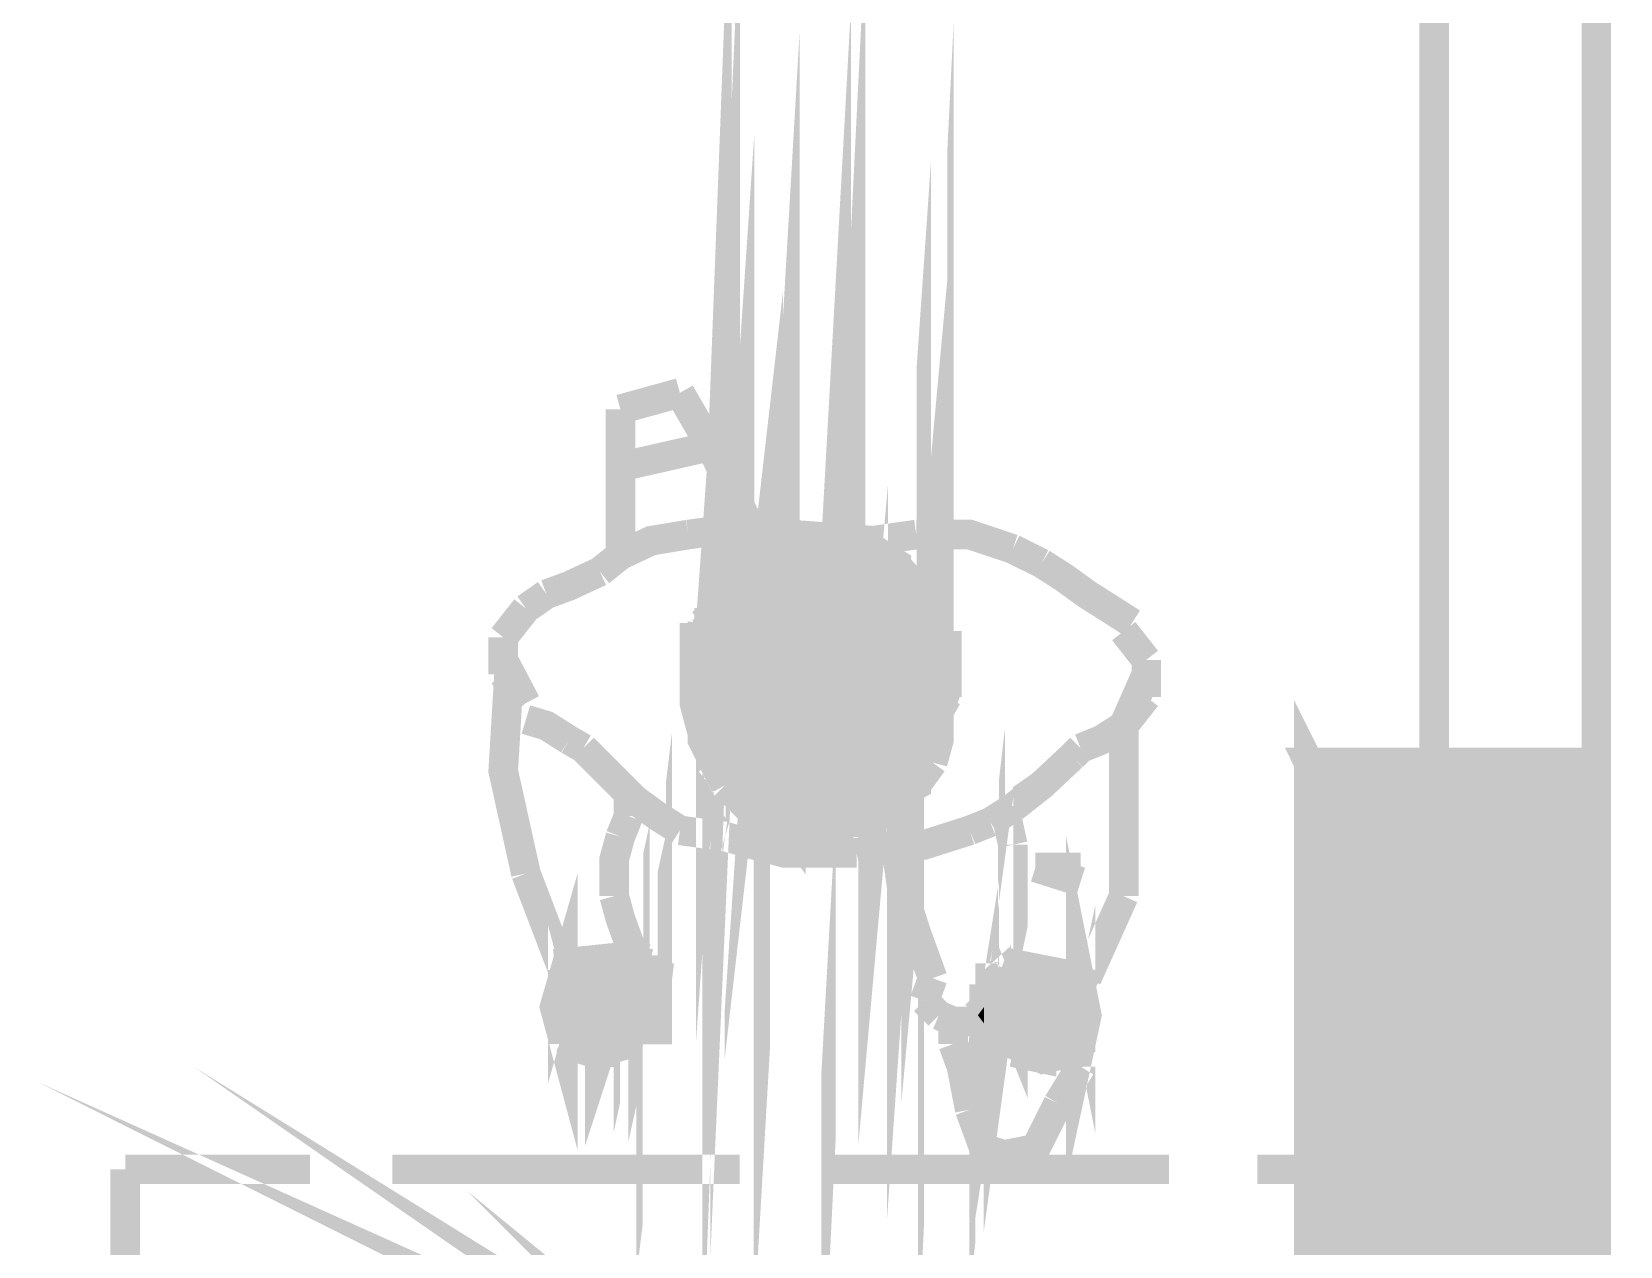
# Model space of a CAD drawing. Header units: inches. Extents: x -524 to 1067, y -71 to 1110.
# Drawn here: x 908.94 to 958.71, y 457.07 to 495.13 of the extents above; entities that cross this region are included whole.
import ezdxf

# ---------------------------------------------------------------- set-up
doc = ezdxf.new("R2010")
doc.units = ezdxf.units.IN
doc.header["$MEASUREMENT"] = 0
doc.layers.add('H', color=7, linetype='Continuous')
doc.layers.add('P', color=7, linetype='Continuous')

msp = doc.modelspace()

# ---------------------------------------------------------------- hatches: boundary and pattern name
at = {"layer": 'H', "linetype": 'Continuous'}
for points in [[(932.0840147825184, 470.5511177349279), (931.1168077422217, 471.0000477951409), (931.1168077422217, 478.4055688697124), (932.0840147825184, 478.9201960119079), (932.0840147825184, 470.5511177349279)], [(932.0840147825184, 470.3576763268686), (932.0840147825184, 478.9201960119079), (932.5329448427312, 479.1136374199672), (932.5329448427312, 470.3576763268686), (932.0840147825184, 470.3576763268686)], [(932.5329448427312, 470.3576763268686), (932.5329448427312, 479.1136374199672), (932.792083332773, 479.1136374199672), (932.792083332773, 470.1021876747147), (932.5329448427312, 470.3576763268686)], [(932.792083332773, 470.1021876747147), (932.792083332773, 479.1136374199672), (932.9818749029444, 479.1136374199672), (932.9818749029444, 470.1021876747147), (932.792083332773, 470.1021876747147)], [(932.9818749029444, 470.1021876747147), (932.9818749029444, 479.1136374199672), (933.4344548010451, 479.1136374199672), (933.4344548010451, 469.843049184673), (932.9818749029444, 470.1021876747147)], [(933.4344548010451, 469.843049184673), (933.4344548010451, 479.1136374199672), (933.6935932910869, 479.1136374199672), (933.6935932910869, 469.843049184673), (933.4344548010451, 469.843049184673)], [(933.6935932910869, 469.843049184673), (933.6935932910869, 479.1136374199672), (934.1425233513, 479.1136374199672), (934.1425233513, 470.1021876747147), (933.6935932910869, 469.843049184673)], [(934.1425233513, 470.1021876747147), (934.1425233513, 479.1136374199672), (934.5914534115129, 479.1136374199672), (934.5914534115129, 470.3576763268686), (934.1425233513, 470.1021876747147)], [(934.5914534115129, 470.3576763268686), (934.5914534115129, 479.1136374199672), (934.8505919015547, 479.1136374199672), (934.8505919015547, 470.3576763268686), (934.5914534115129, 470.3576763268686)], [(934.8505919015547, 470.3576763268686), (934.8505919015547, 479.1136374199672), (935.1097303915965, 478.9201960119079), (935.1097303915965, 470.3576763268686), (934.8505919015547, 470.3576763268686)], [(935.1097303915965, 470.3576763268686), (935.1097303915965, 478.9201960119079), (935.299521961768, 478.9201960119079), (935.299521961768, 470.5511177349279), (935.1097303915965, 470.3576763268686)], [(935.299521961768, 470.5511177349279), (935.299521961768, 478.9201960119079), (936.0112403499108, 478.4055688697124), (936.0112403499108, 471.0000477951409), (935.299521961768, 470.5511177349279)], [(936.0112403499108, 471.0000477951409), (936.0112403499108, 478.4055688697124), (936.2667290020643, 478.2121274616532), (936.2667290020643, 471.2591862851825), (936.0112403499108, 471.0000477951409)], [(931.1168077422217, 471.0000477951409), (930.6642278441209, 471.4526276932418), (930.6642278441209, 477.7631974014401), (931.1168077422217, 478.2121274616532), (931.1168077422217, 471.0000477951409)], [(936.2667290020643, 471.2591862851825), (936.2667290020643, 478.2121274616532), (936.7193089001655, 477.7631974014401), (936.7193089001655, 471.4526276932418), (936.2667290020643, 471.2591862851825)], [(930.6642278441209, 471.4526276932418), (930.4744362739496, 471.9672548354374), (930.4744362739496, 477.2449204213568), (930.6642278441209, 477.7631974014401), (930.6642278441209, 471.4526276932418)], [(936.7193089001655, 471.7117661832835), (936.7193089001655, 477.7631974014401), (937.1682389603782, 477.2449204213568), (937.1682389603782, 472.1606962434967), (936.7193089001655, 471.7117661832835)], [(930.4744362739496, 471.9672548354374), (930.2152977839078, 472.1606962434967), (930.2152977839078, 476.7959903611437), (930.4744362739496, 477.2449204213568), (930.4744362739496, 471.9672548354374)], [(937.1682389603782, 472.6096263037097), (937.1682389603782, 476.7959903611437), (937.3616803684374, 476.6025489530844), (937.3616803684374, 472.8687647937513), (937.1682389603782, 472.6096263037097)], [(929.7663677236949, 474.0294132421071), (929.7663677236949, 476.6025489530844), (929.956159293866, 476.6025489530844), (929.956159293866, 473.8359718340478), (929.7663677236949, 474.0294132421071)], [(930.2152977839078, 472.4198347335383), (929.956159293866, 472.8687647937513), (929.956159293866, 476.3470603009306), (930.2152977839078, 476.6025489530844), (930.2152977839078, 472.4198347335383)], [(937.3616803684374, 473.8359718340478), (937.3616803684374, 476.3470603009306), (937.6171690205915, 476.3470603009306), (937.6171690205915, 474.4783433023201), (937.3616803684374, 473.8359718340478)], [(948.9499156625554, 454.0684498331213), (948.9499156625554, 472.1606962434967), (958.0270624897901, 472.1606962434967), (958.0270624897901, 454.0684498331213), (948.9499156625554, 454.0684498331213)], [(926.7406521146163, 463.1492464982441), (926.7406521146163, 465.6566851272391), (927.6385122350425, 465.9158236172808), (927.6385122350425, 463.3390380684156), (926.7406521146163, 463.1492464982441)], [(927.6385122350425, 465.0143136589668), (927.6385122350425, 465.9158236172808), (927.8976507250843, 465.9158236172808), (927.8976507250843, 465.0143136589668), (927.6385122350425, 465.0143136589668)], [(927.8976507250843, 465.0143136589668), (927.8976507250843, 465.9158236172808), (928.1567892151261, 465.6566851272391), (928.1567892151261, 464.5653835987536), (927.8976507250843, 465.0143136589668)], [(925.5800036662608, 463.5981765584572), (925.3208651762191, 464.5653835987536), (925.5800036662608, 465.4668935570677), (925.5800036662608, 463.5981765584572)], [(925.5800036662608, 463.3390380684156), (925.5800036662608, 465.6566851272391), (926.4815136245745, 465.6566851272391), (926.4815136245745, 463.1492464982441), (925.5800036662608, 463.3390380684156)], [(926.4815136245745, 463.1492464982441), (926.4815136245745, 465.6566851272391), (926.7406521146163, 465.6566851272391), (926.7406521146163, 463.1492464982441), (926.4815136245745, 463.1492464982441)], [(928.1567892151261, 464.5653835987536), (928.1567892151261, 465.6566851272391), (928.346580785297, 465.6566851272391), (928.346580785297, 464.0471066186703), (928.1567892151261, 464.5653835987536)], [(928.346580785297, 463.8573150484989), (928.346580785297, 465.4668935570677), (928.6057192753392, 465.4668935570677), (928.6057192753392, 463.8573150484989), (928.346580785297, 463.8573150484989)], [(939.036955958989, 463.8573150484989), (939.036955958989, 465.4668935570677), (939.2267475291603, 465.4668935570677), (939.2267475291603, 464.3062451087119), (939.036955958989, 463.8573150484989)], [(939.2267475291603, 464.3062451087119), (939.2267475291603, 465.4668935570677), (939.4858860192021, 465.6566851272391), (939.4858860192021, 464.7588250068129), (939.2267475291603, 464.3062451087119)], [(939.4858860192021, 464.7588250068129), (939.4858860192021, 465.6566851272391), (939.7450245092434, 465.6566851272391), (939.7450245092434, 464.0471066186703), (939.4858860192021, 464.7588250068129)], [(939.7450245092434, 463.1492464982441), (939.7450245092434, 465.6566851272391), (940.6465344675578, 465.4668935570677), (940.6465344675578, 462.8901080082024), (939.7450245092434, 463.1492464982441)], [(938.7778174689472, 463.5981765584572), (938.7778174689472, 465.207755067026), (939.036955958989, 465.207755067026), (939.036955958989, 463.5981765584572), (938.7778174689472, 463.5981765584572)], [(940.6465344675578, 462.8901080082024), (940.6465344675578, 465.207755067026), (941.8035330780256, 465.207755067026), (941.8035330780256, 463.1492464982441), (940.6465344675578, 462.8901080082024)], [(941.8035330780256, 463.3390380684156), (941.8035330780256, 465.207755067026), (942.0626715680669, 464.3062451087119), (941.8035330780256, 463.3390380684156)], [(938.7778174689472, 464.0471066186703), (938.5843760608877, 464.3062451087119), (938.7778174689472, 464.5653835987536), (938.7778174689472, 464.0471066186703)]]:
    msp.add_hatch(color=256, dxfattribs=at).paths.add_polyline_path(points)

# ---------------------------------------------------------------- linework, layer by layer
at = {"layer": 'P', "const_width": 0.927058823529412}
for points in [[(952.8771412299475, 604.0731371883787), (952.8771412299475, -14.73862751750396)], [(957.9613654078075, 604.0731371883787), (957.9613654078075, -19.82285169536408)], [(930.2152977839078, 472.2263933254791), (930.408739191967, 477.3106175033392), (930.408739191967, 471.9672548354374)], [(930.408739191967, 471.9672548354374), (930.6642278441209, 477.7631974014402), (930.6642278441209, 471.5183247752243)], [(934.1425233513, 470.1021876747147), (934.5914534115129, 479.1793345019497), (934.5914534115129, 470.3576763268686)], [(933.6278962091048, 469.9087462666555), (934.1425233513, 479.1793345019497), (934.1425233513, 470.1021876747147)], [(937.1682389603782, 472.6753233856921), (937.3616803684374, 476.6025489530844), (937.3616803684374, 472.9344618757338)], [(932.0183177005358, 470.3576763268686), (932.5329448427312, 479.1793345019497), (932.5329448427312, 470.3576763268686)], [(930.6642278441209, 471.5183247752243), (931.1168077422217, 478.2121274616532), (931.1168077422217, 471.0657448771233), (930.6642278441209, 471.5183247752243)], [(937.1682389603782, 476.8616874431261), (937.1682389603782, 472.6753233856921), (937.3616803684374, 476.6025489530844)], [(936.2010319200817, 471.2591862851826), (936.653611818183, 477.7631974014402), (936.653611818183, 471.5183247752243), (936.2010319200817, 471.2591862851826)], [(929.956159293866, 472.9344618757338), (930.2152977839078, 476.6025489530844), (930.2152977839078, 472.4198347335384), (929.956159293866, 472.9344618757338)], [(934.1425233513, 479.1793345019497), (934.1425233513, 470.1021876747147), (934.5914534115129, 479.1793345019497), (934.1425233513, 479.1793345019497)], [(936.653611818183, 471.7117661832835), (937.1682389603782, 477.3106175033392), (937.1682389603782, 472.2263933254791)], [(931.1168077422217, 471.0657448771233), (932.0183177005358, 478.920196011908), (932.0183177005358, 470.5511177349279)], [(932.0183177005358, 478.920196011908), (932.0183177005358, 470.3576763268686), (932.5329448427312, 479.1793345019497)], [(929.2480907436113, 483.8146286195967), (927.3830235828889, 483.3000014774012)], [(930.2152977839078, 482.1393530290455), (929.2480907436113, 483.8146286195967)], [(936.2010319200817, 478.2121274616532), (936.2010319200817, 471.2591862851826), (936.653611818183, 477.7631974014402)], [(927.3830235828889, 483.3000014774012), (927.3830235828889, 481.4969815607732), (930.2152977839078, 482.1393530290455)], [(931.5657378024348, 479.372775910009), (930.2152977839078, 482.1393530290455), (927.3830235828889, 481.4969815607732)], [(927.3830235828889, 481.4969815607732), (927.3830235828889, 478.7267546038486)], [(936.653611818183, 477.7631974014402), (936.653611818183, 471.7117661832835), (937.1682389603782, 477.3106175033392)], [(935.299521961768, 478.920196011908), (935.299521961768, 470.5511177349279), (936.0112403499108, 478.4712659516949), (935.299521961768, 478.920196011908)], [(929.5072292336531, 479.372775910009), (928.346580785297, 479.1793345019497), (927.3830235828889, 478.7267546038486)], [(931.3759462322635, 479.6282645621627), (929.5072292336531, 479.372775910009)], [(936.653611818183, 479.372775910009), (935.299521961768, 479.1793345019497), (932.7263862507905, 479.372775910009), (931.3759462322635, 479.6282645621627)], [(939.6793274272609, 478.920196011908), (938.3288874087343, 479.372775910009), (936.653611818183, 479.372775910009)], [(930.2152977839078, 472.2263933254791), (930.408739191967, 477.3106175033392), (930.2152977839078, 476.8616874431261)], [(930.6642278441209, 471.5183247752243), (931.1168077422217, 478.2121274616532), (930.6642278441209, 477.7631974014402)], [(931.1168077422217, 478.4712659516949), (932.0183177005358, 478.920196011908)], [(931.1168077422217, 478.4712659516949), (931.1168077422217, 471.0657448771233), (932.0183177005358, 478.920196011908)], [(932.0183177005358, 478.920196011908), (931.1168077422217, 478.4712659516949)], [(932.0183177005358, 478.920196011908), (932.7263862507905, 479.1793345019497), (933.6278962091048, 479.1793345019497), (934.7848948195726, 479.1793345019497)], [(932.5329448427312, 479.1793345019497), (932.0183177005358, 478.920196011908)], [(932.0183177005358, 470.5511177349279), (932.0183177005358, 478.920196011908), (932.0183177005358, 470.5511177349279), (932.0183177005358, 478.920196011908), (932.0183177005358, 470.3576763268686), (932.0183177005358, 470.5511177349279)], [(932.5329448427312, 479.1793345019497), (932.5329448427312, 470.3576763268686)], [(932.5329448427312, 470.3576763268686), (932.7263862507905, 479.1793345019497)], [(932.7263862507905, 479.1793345019497), (932.5329448427312, 479.1793345019497)], [(932.5329448427312, 470.3576763268686), (932.7263862507905, 479.1793345019497)], [(932.7263862507905, 479.1793345019497), (932.7263862507905, 470.1021876747147), (932.5329448427312, 470.3576763268686)], [(932.7263862507905, 479.1793345019497), (932.7263862507905, 470.1021876747147)], [(932.7263862507905, 470.1021876747147), (932.9818749029444, 479.1793345019497)], [(932.9818749029444, 479.1793345019497), (932.7263862507905, 479.1793345019497)], [(932.7263862507905, 470.1021876747147), (932.9818749029444, 479.1793345019497)], [(932.9818749029444, 479.1793345019497), (932.9818749029444, 470.1021876747147), (932.7263862507905, 470.1021876747147)], [(932.9818749029444, 479.1793345019497), (932.9818749029444, 470.1021876747147)], [(932.9818749029444, 470.1021876747147), (933.4344548010451, 479.1793345019497)], [(933.4344548010451, 479.1793345019497), (932.9818749029444, 479.1793345019497)], [(932.9818749029444, 470.1021876747147), (933.4344548010451, 479.1793345019497)], [(933.4344548010451, 479.1793345019497), (933.4344548010451, 469.9087462666555)], [(933.4344548010451, 469.9087462666555), (933.6278962091048, 479.1793345019497)], [(933.6278962091048, 479.1793345019497), (933.4344548010451, 479.1793345019497)], [(933.4344548010451, 469.9087462666555), (933.6278962091048, 479.1793345019497)], [(933.6278962091048, 479.1793345019497), (933.6278962091048, 469.9087462666555), (933.4344548010451, 469.9087462666555)], [(933.4344548010451, 479.1793345019497), (933.4344548010451, 469.9087462666555)], [(933.6278962091048, 469.9087462666555), (933.6278962091048, 479.1793345019497), (933.6278962091048, 469.9087462666555), (933.6278962091048, 469.9087462666555), (933.6278962091048, 479.1793345019497)], [(933.6278962091048, 469.9087462666555), (933.6278962091048, 469.9087462666555), (933.6278962091048, 479.1793345019497), (933.6278962091048, 469.9087462666555), (933.6278962091048, 479.1793345019497), (933.6278962091048, 469.9087462666555), (933.6278962091048, 479.1793345019497)], [(933.6278962091048, 469.9087462666555), (933.6278962091048, 469.9087462666555), (933.6278962091048, 479.1793345019497)], [(933.6278962091048, 469.9087462666555), (934.1425233513, 479.1793345019497), (933.6278962091048, 479.1793345019497)], [(934.5914534115129, 479.1793345019497), (934.5914534115129, 470.3576763268686)], [(934.5914534115129, 470.3576763268686), (934.7848948195726, 479.1793345019497)], [(934.7848948195726, 479.1793345019497), (934.5914534115129, 479.1793345019497)], [(934.5914534115129, 470.3576763268686), (934.7848948195726, 479.1793345019497)], [(934.7848948195726, 479.1793345019497), (934.7848948195726, 470.3576763268686), (934.5914534115129, 470.3576763268686)], [(934.7848948195726, 479.1793345019497), (935.299521961768, 478.920196011908)], [(934.7848948195726, 479.1793345019497), (934.7848948195726, 470.3576763268686)], [(934.7848948195726, 470.3576763268686), (935.044033309614, 478.920196011908), (934.7848948195726, 479.1793345019497)], [(934.7848948195726, 470.3576763268686), (935.044033309614, 478.920196011908)], [(935.044033309614, 478.920196011908), (935.044033309614, 470.3576763268686), (934.7848948195726, 470.3576763268686)], [(935.044033309614, 478.920196011908), (935.044033309614, 470.3576763268686)], [(935.044033309614, 470.3576763268686), (935.299521961768, 478.920196011908)], [(935.299521961768, 478.920196011908), (935.044033309614, 478.920196011908)], [(935.044033309614, 470.3576763268686), (935.299521961768, 478.920196011908)], [(935.299521961768, 478.920196011908), (935.299521961768, 470.5511177349279), (935.044033309614, 470.3576763268686)], [(935.299521961768, 478.920196011908), (936.2010319200817, 478.2121274616532)], [(940.5808373855753, 478.4712659516949), (939.6793274272609, 478.920196011908)], [(927.3830235828889, 478.7267546038486), (926.7406521146163, 478.2121274616532)], [(930.6642278441209, 477.7631974014402), (931.1168077422217, 478.4712659516949)], [(931.1168077422217, 478.4712659516949), (931.1168077422217, 471.0657448771233), (931.1168077422217, 471.0657448771233), (931.1168077422217, 478.4712659516949)], [(935.299521961768, 470.5511177349279), (936.0112403499108, 478.4712659516949)], [(936.0112403499108, 478.4712659516949), (936.0112403499108, 471.0657448771233)], [(936.0112403499108, 471.0657448771233), (936.2010319200817, 478.2121274616532), (936.0112403499108, 478.4712659516949)], [(936.0112403499108, 478.4712659516949), (936.0112403499108, 471.0657448771233)], [(943.4131115865941, 476.6025489530844), (942.7050430363395, 477.0551288511854), (941.9969744860846, 477.5040589113985), (941.2889059358299, 478.0186860535939), (940.5808373855753, 478.4712659516949)], [(926.7406521146163, 478.2121274616532), (925.7734450743201, 477.7631974014402), (925.0653765240654, 477.5040589113985)], [(931.1168077422217, 478.2121274616532), (931.1168077422217, 471.0657448771233), (931.1168077422217, 478.2121274616532)], [(936.0112403499108, 471.0657448771233), (936.2010319200817, 478.2121274616532)], [(936.2010319200817, 478.2121274616532), (936.653611818183, 477.7631974014402)], [(936.653611818183, 477.7631974014402), (936.2010319200817, 478.2121274616532)], [(936.2010319200817, 478.2121274616532), (936.2010319200817, 471.2591862851826)], [(925.0653765240654, 477.5040589113985), (924.4230050557928, 477.0551288511854)], [(929.956159293866, 472.9344618757338), (930.2152977839078, 476.6025489530844), (929.956159293866, 476.3470603009307)], [(930.2152977839078, 476.8616874431261), (930.408739191967, 477.3106175033392), (930.6642278441209, 477.7631974014402)], [(930.408739191967, 471.9672548354374), (930.6642278441209, 477.7631974014402)], [(930.6642278441209, 477.7631974014402), (930.408739191967, 477.3106175033392)], [(930.6642278441209, 471.5183247752243), (930.6642278441209, 477.7631974014402), (930.6642278441209, 471.5183247752243), (930.6642278441209, 477.7631974014402), (930.6642278441209, 471.5183247752243), (930.6642278441209, 471.5183247752243), (930.6642278441209, 477.7631974014402)], [(936.653611818183, 477.7631974014402), (937.1682389603782, 477.3106175033392)], [(937.1682389603782, 477.3106175033392), (936.653611818183, 477.7631974014402)], [(936.653611818183, 471.5183247752243), (936.653611818183, 477.7631974014402), (936.653611818183, 471.5183247752243), (936.653611818183, 477.7631974014402)], [(936.653611818183, 477.7631974014402), (936.653611818183, 471.7117661832835), (936.653611818183, 471.5183247752243)], [(924.4230050557928, 477.0551288511854), (923.71128666765, 476.1536188928713)], [(929.956159293866, 476.6025489530844), (930.2152977839078, 476.8616874431261)], [(930.2152977839078, 476.8616874431261), (930.2152977839078, 472.2263933254791)], [(930.2152977839078, 476.6025489530844), (930.2152977839078, 472.4198347335384), (930.2152977839078, 476.8616874431261)], [(930.2152977839078, 476.8616874431261), (930.2152977839078, 476.6025489530844)], [(930.2152977839078, 472.4198347335384), (930.2152977839078, 476.8616874431261)], [(930.2152977839078, 476.8616874431261), (930.2152977839078, 472.2263933254791), (930.2152977839078, 472.4198347335384)], [(930.408739191967, 477.3106175033392), (930.408739191967, 471.9672548354374)], [(937.1682389603782, 477.3106175033392), (937.1682389603782, 476.8616874431261)], [(937.1682389603782, 477.3106175033392), (937.1682389603782, 472.2263933254791), (937.1682389603782, 477.3106175033392)], [(937.1682389603782, 477.0551288511854), (937.1682389603782, 472.2263933254791), (937.1682389603782, 476.8616874431261), (937.1682389603782, 477.0551288511854)], [(937.1682389603782, 477.0551288511854), (937.1682389603782, 472.2263933254791), (937.1682389603782, 472.2263933254791), (937.1682389603782, 477.0551288511854)], [(937.1682389603782, 476.8616874431261), (937.3616803684374, 476.3470603009307)], [(937.3616803684374, 476.6025489530844), (937.1682389603782, 476.8616874431261)], [(937.1682389603782, 472.2263933254791), (937.1682389603782, 476.8616874431261), (937.1682389603782, 472.6753233856921), (937.1682389603782, 472.2263933254791)], [(929.7006706417123, 476.6025489530844), (929.7006706417123, 474.0914604862016)], [(929.7006706417123, 474.0914604862016), (929.956159293866, 476.6025489530844)], [(929.956159293866, 476.6025489530844), (929.7006706417123, 476.6025489530844)], [(929.7006706417123, 474.0914604862016), (929.956159293866, 476.6025489530844)], [(929.956159293866, 476.6025489530844), (929.956159293866, 473.8359718340479), (929.7006706417123, 474.0914604862016)], [(929.7006706417123, 476.3470603009307), (929.7006706417123, 474.5440403843026), (929.7006706417123, 476.6025489530844), (929.7006706417123, 476.3470603009307)], [(929.7006706417123, 474.5440403843026), (929.7006706417123, 476.6025489530844), (929.7006706417123, 474.5440403843026), (929.7006706417123, 474.5440403843026), (929.7006706417123, 476.6025489530844)], [(929.7006706417123, 474.5440403843026), (929.7006706417123, 474.5440403843026), (929.7006706417123, 476.6025489530844), (929.7006706417123, 474.5440403843026), (929.7006706417123, 476.6025489530844), (929.7006706417123, 474.5440403843026)], [(929.7006706417123, 476.6025489530844), (929.7006706417123, 474.0914604862016), (929.7006706417123, 474.5440403843026)], [(929.7006706417123, 476.6025489530844), (929.7006706417123, 474.5440403843026), (929.7006706417123, 474.5440403843026), (929.7006706417123, 476.6025489530844)], [(929.7006706417123, 474.7374817923618), (929.7006706417123, 476.3470603009307)], [(929.7006706417123, 475.8944804028297), (929.7006706417123, 474.5440403843026), (929.7006706417123, 476.3470603009307), (929.7006706417123, 475.8944804028297)], [(929.7006706417123, 474.5440403843026), (929.7006706417123, 476.3470603009307), (929.7006706417123, 474.5440403843026), (929.7006706417123, 474.5440403843026)], [(929.956159293866, 476.6025489530844), (929.956159293866, 473.8359718340479), (929.956159293866, 476.3470603009307), (929.956159293866, 476.6025489530844)], [(929.956159293866, 476.3470603009307), (929.956159293866, 472.9344618757338)], [(929.956159293866, 473.127903283793), (929.956159293866, 476.3470603009307), (929.956159293866, 473.127903283793), (929.956159293866, 476.3470603009307)], [(929.956159293866, 476.3470603009307), (929.956159293866, 472.9344618757338), (929.956159293866, 473.127903283793)], [(929.956159293866, 473.8359718340479), (929.956159293866, 476.3470603009307)], [(929.956159293866, 476.3470603009307), (929.956159293866, 473.127903283793)], [(937.3616803684374, 476.6025489530844), (937.3616803684374, 472.9344618757338), (937.3616803684374, 476.3470603009307), (937.3616803684374, 476.6025489530844)], [(937.3616803684374, 476.3470603009307), (937.3616803684374, 473.8359718340479)], [(937.3616803684374, 473.8359718340479), (937.6171690205915, 476.3470603009307)], [(937.6171690205915, 476.3470603009307), (937.3616803684374, 476.3470603009307)], [(937.3616803684374, 473.8359718340479), (937.6171690205915, 476.3470603009307)], [(937.6171690205915, 476.3470603009307), (937.6171690205915, 474.5440403843026), (937.3616803684374, 473.8359718340479)], [(937.3616803684374, 473.3833919359468), (937.3616803684374, 476.3470603009307), (937.3616803684374, 473.3833919359468), (937.3616803684374, 476.3470603009307)], [(937.3616803684374, 476.3470603009307), (937.3616803684374, 473.8359718340479), (937.3616803684374, 473.3833919359468)], [(937.3616803684374, 472.9344618757338), (937.3616803684374, 476.3470603009307)], [(937.3616803684374, 476.3470603009307), (937.3616803684374, 473.3833919359468), (937.3616803684374, 472.9344618757338)], [(937.6171690205915, 474.5440403843026), (937.6171690205915, 476.3470603009307), (937.6171690205915, 474.5440403843026), (937.6171690205915, 474.5440403843026), (937.6171690205915, 476.3470603009307)], [(937.6171690205915, 474.5440403843026), (937.6171690205915, 474.5440403843026), (937.6171690205915, 476.3470603009307), (937.6171690205915, 474.5440403843026), (937.6171690205915, 476.3470603009307), (937.6171690205915, 474.5440403843026), (937.6171690205915, 476.3470603009307)], [(937.6171690205915, 474.5440403843026), (937.6171690205915, 474.5440403843026), (937.6171690205915, 476.3470603009307)], [(937.6171690205915, 474.5440403843026), (937.6171690205915, 474.5440403843026), (937.6171690205915, 476.3470603009307), (937.6171690205915, 474.5440403843026), (937.6171690205915, 476.3470603009307), (937.6171690205915, 474.5440403843026), (937.6171690205915, 476.3470603009307)], [(937.6171690205915, 474.5440403843026), (937.6171690205915, 474.5440403843026), (937.6171690205915, 476.3470603009307)], [(937.6171690205915, 474.5440403843026), (937.6171690205915, 474.5440403843026), (937.6171690205915, 476.3470603009307), (937.6171690205915, 474.5440403843026), (937.6171690205915, 476.3470603009307), (937.6171690205915, 474.5440403843026), (937.6171690205915, 476.3470603009307)], [(937.6171690205915, 474.5440403843026), (937.6171690205915, 474.5440403843026), (937.6171690205915, 476.3470603009307)], [(937.6171690205915, 474.5440403843026), (937.6171690205915, 474.5440403843026), (937.6171690205915, 476.3470603009307), (937.6171690205915, 474.5440403843026), (937.6171690205915, 476.3470603009307), (937.6171690205915, 474.5440403843026), (937.6171690205915, 476.3470603009307)], [(937.6171690205915, 474.5440403843026), (937.6171690205915, 474.5440403843026), (937.6171690205915, 476.3470603009307)], [(937.6171690205915, 474.5440403843026), (937.6171690205915, 474.5440403843026), (937.6171690205915, 476.3470603009307), (937.6171690205915, 474.5440403843026), (937.6171690205915, 476.3470603009307), (937.6171690205915, 474.5440403843026)], [(937.6171690205915, 476.3470603009307), (937.6171690205915, 475.1864118525749), (937.6171690205915, 474.5440403843026)], [(943.8620416468073, 475.4455503426166), (943.1539730965524, 476.3470603009307)], [(923.71128666765, 476.1536188928713), (923.71128666765, 474.9929704445156)], [(929.7006706417123, 474.9929704445156), (929.7006706417123, 475.8944804028297)], [(929.7006706417123, 475.8944804028297), (929.7006706417123, 474.5440403843026), (929.7006706417123, 474.9929704445156)], [(929.7006706417123, 475.8944804028297), (929.7006706417123, 474.5440403843026), (929.7006706417123, 474.5440403843026), (929.7006706417123, 475.8944804028297)], [(937.6171690205915, 474.2849018942609), (937.6171690205915, 476.1536188928713)], [(937.6171690205915, 476.1536188928713), (937.6171690205915, 475.1864118525749), (937.6171690205915, 476.1536188928713)], [(923.71128666765, 475.4455503426166), (924.4230050557928, 474.0914604862016)], [(943.8620416468073, 474.2849018942609), (943.8620416468073, 475.4455503426166)], [(923.9047280757097, 475.1864118525749), (923.71128666765, 471.9672548354374), (924.4230050557928, 468.7480978182998)], [(923.71128666765, 474.9929704445156), (924.4230050557928, 474.0914604862016)], [(929.7006706417123, 474.9929704445156), (929.7006706417123, 474.5440403843026), (929.7006706417123, 474.7374817923618), (929.7006706417123, 474.9929704445156)], [(943.1539730965524, 473.3833919359468), (943.8620416468073, 474.9929704445156)], [(929.956159293866, 473.127903283793), (929.7006706417123, 474.0914604862016), (929.7006706417123, 474.5440403843026)], [(937.1682389603782, 472.2263933254791), (937.3616803684374, 472.9344618757338), (937.3616803684374, 473.8359718340479), (937.6171690205915, 474.2849018942609)], [(943.1539730965524, 473.3833919359468), (943.8620416468073, 474.2849018942609)], [(925.7734450743201, 472.9344618757338), (925.0653765240654, 473.3833919359468), (924.4230050557928, 473.5768333440061)], [(925.7734450743201, 472.9344618757338), (925.0653765240654, 473.3833919359468), (924.4230050557928, 473.5768333440061)], [(929.956159293866, 473.127903283793), (929.956159293866, 473.8359718340479)], [(941.8035330780256, 472.6753233856921), (942.4459045462977, 472.9344618757338), (943.1539730965524, 473.3833919359468)], [(941.8035330780256, 472.6753233856921), (942.4459045462977, 472.9344618757338), (943.1539730965524, 473.3833919359468)], [(943.1539730965524, 473.3833919359468), (943.1539730965524, 471.0657448771233), (943.1539730965524, 468.040029268045)], [(948.9499156625554, 454.1341469151038), (957.9613654078075, 454.1341469151038), (948.9499156625554, 472.2263933254791), (948.9499156625554, 454.1341469151038)], [(926.2223751345332, 472.6753233856921), (925.7734450743201, 472.9344618757338)], [(926.2223751345332, 472.6753233856921), (925.7734450743201, 472.9344618757338)], [(930.6642278441209, 471.5183247752243), (930.2152977839078, 472.4198347335384), (929.956159293866, 473.127903283793)], [(937.3616803684374, 472.9344618757338), (937.1682389603782, 472.6753233856921)], [(938.7778174689472, 463.5981765584573), (938.9712588770064, 465.2734521490085), (938.9712588770064, 463.5981765584573), (938.7778174689472, 463.5981765584573)], [(929.2480907436113, 470.1021876747147), (928.5400221933567, 470.5511177349279), (927.8319536431018, 471.0657448771233), (926.9304436847879, 471.9672548354374), (926.2223751345332, 472.6753233856921)], [(926.9304436847879, 471.9672548354374), (926.2223751345332, 472.6753233856921)], [(928.346580785297, 463.857315048499), (928.5400221933567, 465.4668935570677), (928.5400221933567, 463.857315048499), (928.346580785297, 463.857315048499)], [(939.934816079415, 471.0657448771233), (940.5808373855753, 471.5183247752243), (941.5443945879838, 472.4198347335384)], [(940.5808373855753, 471.5183247752243), (941.5443945879838, 472.4198347335384)], [(941.5443945879838, 472.4198347335384), (941.8035330780256, 472.6753233856921)], [(941.5443945879838, 472.4198347335384), (941.8035330780256, 472.6753233856921)], [(927.6385122350425, 471.2591862851826), (926.9304436847879, 471.9672548354374)], [(930.408739191967, 471.9672548354374), (930.2152977839078, 472.2263933254791)], [(930.6642278441209, 471.5183247752243), (930.408739191967, 471.9672548354374)], [(936.0112403499108, 471.0657448771233), (936.653611818183, 471.5183247752243), (937.1682389603782, 472.2263933254791)], [(937.1682389603782, 472.2263933254791), (936.653611818183, 471.7117661832835)], [(957.9613654078075, 454.1341469151038), (948.9499156625554, 472.2263933254791), (957.9613654078075, 472.2263933254791), (957.9613654078075, 454.1341469151038)], [(931.1168077422217, 471.0657448771233), (930.6642278441209, 471.5183247752243)], [(939.6793274272609, 470.8102562249696), (940.5808373855753, 471.5183247752243)], [(927.6385122350425, 470.5511177349279), (927.6385122350425, 471.2591862851826)], [(928.346580785297, 465.4668935570677), (928.346580785297, 463.857315048499), (928.5400221933567, 465.4668935570677), (928.346580785297, 465.4668935570677)], [(933.4344548010451, 469.9087462666555), (932.9818749029444, 470.1021876747147), (932.5329448427312, 470.3576763268686), (932.0183177005358, 470.5511177349279), (931.1168077422217, 471.0657448771233)], [(932.0183177005358, 470.5511177349279), (931.1168077422217, 471.0657448771233)], [(935.044033309614, 470.3576763268686), (936.0112403499108, 471.0657448771233)], [(936.0112403499108, 471.0657448771233), (935.299521961768, 470.5511177349279)], [(936.2010319200817, 471.2591862851826), (936.0112403499108, 471.0657448771233)], [(938.7778174689472, 465.2734521490085), (938.7778174689472, 463.5981765584573), (938.9712588770064, 465.2734521490085)], [(927.3830235828889, 469.9087462666555), (927.6385122350425, 470.5511177349279)], [(938.9712588770064, 470.3576763268686), (939.6793274272609, 470.8102562249696)], [(939.2267475291603, 465.4668935570677), (939.2267475291603, 464.306245108712), (939.4201889372196, 465.7223822092215)], [(939.4201889372196, 470.8102562249696), (939.6793274272609, 469.6496077766138)], [(927.1895821748296, 468.040029268045), (927.1895821748296, 468.7480978182998), (927.1895821748296, 469.2006777164008), (927.3830235828889, 469.9087462666555)], [(930.6642278441209, 469.9087462666555), (929.2480907436113, 470.1021876747147)], [(934.7848948195726, 469.3941191244601), (932.5329448427312, 469.3941191244601), (931.5657378024348, 469.6496077766138), (930.6642278441209, 469.9087462666555)], [(932.5329448427312, 470.3576763268686), (932.0183177005358, 470.3576763268686)], [(933.4344548010451, 469.9087462666555), (932.9818749029444, 470.1021876747147)], [(933.6278962091048, 469.9087462666555), (934.1425233513, 470.1021876747147), (934.5914534115129, 470.3576763268686)], [(934.1425233513, 470.1021876747147), (933.6278962091048, 469.9087462666555)], [(934.5914534115129, 470.3576763268686), (934.1425233513, 470.1021876747147)], [(934.5914534115129, 470.3576763268686), (935.044033309614, 470.3576763268686)], [(936.0112403499108, 469.6496077766138), (936.9091004703364, 469.6496077766138), (938.3288874087343, 470.1021876747147)], [(938.3288874087343, 470.1021876747147), (938.9712588770064, 470.3576763268686)], [(927.6385122350425, 465.0143136589668), (927.8319536431018, 465.9158236172808), (927.8319536431018, 465.0143136589668), (927.6385122350425, 465.0143136589668)], [(928.0910921331435, 464.5653835987537), (928.346580785297, 465.7223822092215), (928.346580785297, 464.1128037006527)], [(934.7848948195726, 469.3941191244601), (936.0112403499108, 469.6496077766138)], [(936.0112403499108, 469.6496077766138), (936.2010319200817, 468.2991677580867), (936.653611818183, 466.8830306575773)], [(939.6793274272609, 469.6496077766138), (939.6793274272609, 468.4926091661461)], [(941.9969744860846, 464.306245108712), (941.8035330780256, 465.2734521490085), (941.8035330780256, 463.404735150398), (941.9969744860846, 464.306245108712)], [(927.6385122350425, 465.9158236172808), (927.6385122350425, 465.0143136589668), (927.8319536431018, 465.9158236172808), (927.6385122350425, 465.9158236172808)], [(938.9712588770064, 465.4668935570677), (938.9712588770064, 463.857315048499), (939.2267475291603, 465.4668935570677), (938.9712588770064, 465.4668935570677)], [(941.8035330780256, 468.4926091661461), (940.387395977516, 468.9415392263591)], [(940.387395977516, 468.9415392263591), (941.8035330780256, 468.9415392263591)], [(924.4230050557928, 468.7480978182998), (925.5800036662608, 465.7223822092215)], [(939.6793274272609, 468.4926091661461), (939.6793274272609, 467.138519309731), (939.4201889372196, 465.9158236172808)], [(925.3208651762191, 464.5653835987537), (925.5800036662608, 465.4668935570677), (925.5800036662608, 463.5981765584573), (925.3208651762191, 464.5653835987537)], [(927.8319536431018, 466.1749621073225), (927.6385122350425, 466.6238921675356), (927.3830235828889, 467.3319607177903), (927.1895821748296, 468.040029268045)], [(928.0910921331435, 465.7223822092215), (928.0910921331435, 464.5653835987537), (928.346580785297, 465.7223822092215), (928.0910921331435, 465.7223822092215)], [(943.1539730965524, 468.040029268045), (941.9969744860846, 465.4668935570677)], [(936.653611818183, 466.8830306575773), (937.1682389603782, 465.4668935570677)], [(925.3208651762191, 465.9158236172808), (927.8319536431018, 466.1749621073225)], [(925.7734450743201, 465.7223822092215), (927.8319536431018, 466.1749621073225)], [(926.7406521146163, 465.7223822092215), (926.7406521146163, 463.1492464982442), (927.6385122350425, 465.9158236172808), (926.7406521146163, 465.7223822092215)], [(926.7406521146163, 463.1492464982442), (927.6385122350425, 465.9158236172808)], [(928.346580785297, 465.4668935570677), (927.6385122350425, 466.1749621073225)], [(927.6385122350425, 464.306245108712), (927.6385122350425, 465.9158236172808), (927.6385122350425, 464.306245108712), (927.6385122350425, 465.9158236172808)], [(927.6385122350425, 465.9158236172808), (927.6385122350425, 465.0143136589668), (927.6385122350425, 464.306245108712)], [(927.6385122350425, 463.404735150398), (927.6385122350425, 465.9158236172808), (927.6385122350425, 463.404735150398), (927.6385122350425, 465.9158236172808), (927.6385122350425, 464.306245108712)], [(927.6385122350425, 465.9158236172808), (927.6385122350425, 463.404735150398)], [(927.8319536431018, 465.9158236172808), (927.8319536431018, 465.0143136589668)], [(928.0910921331435, 465.7223822092215), (927.8319536431018, 465.9158236172808)], [(938.7778174689472, 464.306245108712), (938.9712588770064, 465.2734521490085), (939.6793274272609, 465.9158236172808), (941.8035330780256, 465.4668935570677)], [(939.6793274272609, 463.1492464982442), (939.4201889372196, 464.758825006813), (938.9712588770064, 463.5981765584573)], [(939.6793274272609, 465.7223822092215), (939.6793274272609, 464.1128037006527), (939.4201889372196, 464.758825006813)], [(939.6793274272609, 465.9158236172808), (941.9969744860846, 465.4668935570677)], [(925.5800036662608, 465.7223822092215), (925.5800036662608, 463.404735150398)], [(925.5800036662608, 463.404735150398), (926.4815136245745, 465.7223822092215)], [(926.4815136245745, 465.7223822092215), (925.5800036662608, 465.7223822092215)], [(925.5800036662608, 463.404735150398), (926.4815136245745, 465.7223822092215)], [(926.4815136245745, 465.7223822092215), (926.4815136245745, 463.1492464982442), (925.5800036662608, 463.404735150398)], [(925.5800036662608, 465.4668935570677), (925.5800036662608, 463.5981765584573), (925.5800036662608, 465.7223822092215), (925.5800036662608, 465.4668935570677)], [(925.5800036662608, 463.5981765584573), (925.5800036662608, 465.7223822092215), (925.5800036662608, 463.404735150398), (925.5800036662608, 463.5981765584573)], [(925.7734450743201, 465.7223822092215), (925.7734450743201, 463.5981765584573)], [(926.4815136245745, 465.7223822092215), (926.4815136245745, 463.1492464982442)], [(926.4815136245745, 463.1492464982442), (926.7406521146163, 465.7223822092215)], [(926.7406521146163, 465.7223822092215), (926.4815136245745, 465.7223822092215)], [(926.4815136245745, 463.1492464982442), (926.7406521146163, 465.7223822092215)], [(926.7406521146163, 465.7223822092215), (926.7406521146163, 463.1492464982442), (926.4815136245745, 463.1492464982442)], [(928.346580785297, 463.857315048499), (927.8319536431018, 464.758825006813), (927.6385122350425, 463.404735150398)], [(927.8319536431018, 465.0143136589668), (928.0910921331435, 465.7223822092215)], [(927.8319536431018, 465.0143136589668), (928.0910921331435, 465.7223822092215)], [(928.0910921331435, 465.7223822092215), (928.0910921331435, 464.5653835987537)], [(928.346580785297, 465.7223822092215), (928.346580785297, 463.857315048499), (928.346580785297, 465.7223822092215)], [(928.346580785297, 464.1128037006527), (928.346580785297, 465.7223822092215), (928.346580785297, 464.1128037006527), (928.346580785297, 465.7223822092215), (928.346580785297, 463.857315048499), (928.346580785297, 464.1128037006527)], [(928.346580785297, 465.4668935570677), (928.346580785297, 463.857315048499), (928.346580785297, 463.857315048499), (928.346580785297, 465.4668935570677)], [(928.5400221933567, 464.5653835987537), (928.346580785297, 465.4668935570677)], [(928.5400221933567, 465.4668935570677), (928.5400221933567, 465.0143136589668), (928.5400221933567, 463.857315048499), (928.5400221933567, 465.4668935570677)], [(928.5400221933567, 463.857315048499), (928.5400221933567, 465.4668935570677), (928.5400221933567, 463.857315048499), (928.5400221933567, 465.4668935570677), (928.5400221933567, 463.857315048499), (928.5400221933567, 463.857315048499)], [(937.1682389603782, 465.4668935570677), (936.9091004703364, 464.758825006813)], [(938.9712588770064, 463.857315048499), (939.2267475291603, 465.4668935570677)], [(939.2267475291603, 465.4668935570677), (939.2267475291603, 464.306245108712), (938.9712588770064, 463.857315048499)], [(938.9712588770064, 463.5981765584573), (938.9712588770064, 465.4668935570677)], [(938.9712588770064, 465.4668935570677), (938.9712588770064, 465.2734521490085)], [(938.9712588770064, 463.5981765584573), (938.9712588770064, 465.4668935570677), (938.9712588770064, 463.857315048499), (938.9712588770064, 463.5981765584573)], [(939.4201889372196, 465.7223822092215), (939.2267475291603, 465.4668935570677)], [(939.2267475291603, 464.306245108712), (939.4201889372196, 465.7223822092215)], [(939.4201889372196, 464.758825006813), (939.4201889372196, 465.7223822092215), (939.4201889372196, 464.758825006813), (939.4201889372196, 465.7223822092215), (939.4201889372196, 464.758825006813), (939.4201889372196, 464.758825006813), (939.4201889372196, 465.7223822092215)], [(939.4201889372196, 464.758825006813), (939.6793274272609, 465.7223822092215), (939.4201889372196, 465.7223822092215)], [(939.4201889372196, 464.758825006813), (939.6793274272609, 465.7223822092215)], [(939.4201889372196, 465.7223822092215), (939.4201889372196, 464.758825006813)], [(939.6793274272609, 465.7223822092215), (939.6793274272609, 463.1492464982442)], [(940.5808373855753, 465.4668935570677), (939.6793274272609, 465.7223822092215)], [(939.6793274272609, 464.1128037006527), (939.6793274272609, 465.7223822092215), (939.6793274272609, 464.1128037006527), (939.6793274272609, 465.7223822092215)], [(939.6793274272609, 465.7223822092215), (939.6793274272609, 463.1492464982442), (939.6793274272609, 464.1128037006527)], [(939.6793274272609, 463.1492464982442), (940.5808373855753, 465.4668935570677)], [(939.6793274272609, 463.1492464982442), (940.5808373855753, 465.4668935570677)], [(940.5808373855753, 465.4668935570677), (940.5808373855753, 462.9558050901849), (939.6793274272609, 463.1492464982442)], [(940.5808373855753, 465.4668935570677), (940.5808373855753, 462.9558050901849), (940.5808373855753, 465.4668935570677)], [(928.0910921331435, 464.5653835987537), (927.8319536431018, 465.0143136589668)], [(928.5400221933567, 465.0143136589668), (928.5400221933567, 463.857315048499), (928.5400221933567, 464.758825006813), (928.5400221933567, 465.0143136589668)], [(928.5400221933567, 465.0143136589668), (928.5400221933567, 463.857315048499), (928.5400221933567, 463.857315048499), (928.5400221933567, 465.0143136589668)], [(938.5186789789054, 464.306245108712), (938.7778174689472, 464.5653835987537), (938.7778174689472, 464.1128037006527)], [(938.9712588770064, 465.2734521490085), (938.7778174689472, 465.2734521490085)], [(938.7778174689472, 465.2734521490085), (938.7778174689472, 463.5981765584573), (938.7778174689472, 463.5981765584573), (938.7778174689472, 465.2734521490085)], [(938.7778174689472, 465.0143136589668), (938.7778174689472, 463.5981765584573), (938.7778174689472, 465.0143136589668)], [(938.7778174689472, 464.758825006813), (938.7778174689472, 463.857315048499), (938.7778174689472, 465.0143136589668), (938.7778174689472, 464.758825006813)], [(938.7778174689472, 463.857315048499), (938.7778174689472, 465.0143136589668), (938.7778174689472, 463.5981765584573), (938.7778174689472, 463.857315048499)], [(938.9712588770064, 463.5981765584573), (938.9712588770064, 465.2734521490085), (938.9712588770064, 463.5981765584573), (938.9712588770064, 465.2734521490085), (938.9712588770064, 463.5981765584573), (938.9712588770064, 463.5981765584573), (938.9712588770064, 465.2734521490085)], [(940.5808373855753, 465.2734521490085), (940.5808373855753, 462.9558050901849)], [(940.5808373855753, 462.9558050901849), (941.8035330780256, 465.2734521490085), (940.5808373855753, 465.2734521490085)], [(940.5808373855753, 462.9558050901849), (941.8035330780256, 465.2734521490085)], [(940.5808373855753, 465.2734521490085), (940.5808373855753, 462.9558050901849)], [(940.5808373855753, 462.9558050901849), (940.5808373855753, 465.2734521490085)], [(941.5443945879838, 463.1492464982442), (941.5443945879838, 465.2734521490085)], [(941.8035330780256, 463.1492464982442), (941.8035330780256, 465.2734521490085), (941.8035330780256, 463.1492464982442), (941.8035330780256, 465.2734521490085)], [(941.8035330780256, 465.2734521490085), (941.8035330780256, 463.404735150398), (941.8035330780256, 463.1492464982442)], [(941.8035330780256, 465.2734521490085), (941.8035330780256, 463.1492464982442)], [(928.346580785297, 464.1128037006527), (928.0910921331435, 464.5653835987537)], [(928.346580785297, 463.857315048499), (928.5400221933567, 464.5653835987537)], [(928.5400221933567, 463.857315048499), (928.5400221933567, 464.758825006813), (928.5400221933567, 464.306245108712), (928.5400221933567, 463.857315048499)], [(928.5400221933567, 464.5653835987537), (928.5400221933567, 464.306245108712), (928.5400221933567, 464.5653835987537)], [(936.9091004703364, 464.758825006813), (937.3616803684374, 464.306245108712)], [(938.7778174689472, 464.1128037006527), (938.7778174689472, 464.758825006813)], [(938.7778174689472, 464.758825006813), (938.7778174689472, 464.5653835987537)], [(938.7778174689472, 464.1128037006527), (938.7778174689472, 464.758825006813)], [(938.7778174689472, 464.758825006813), (938.7778174689472, 463.857315048499), (938.7778174689472, 464.1128037006527)], [(938.7778174689472, 464.5653835987537), (938.7778174689472, 464.1128037006527)], [(939.4201889372196, 464.758825006813), (939.2267475291603, 464.306245108712)], [(927.6385122350425, 464.306245108712), (927.6385122350425, 463.404735150398)], [(937.3616803684374, 464.306245108712), (937.8106104286508, 464.1128037006527)], [(937.8106104286508, 464.1128037006527), (937.8106104286508, 463.404735150398)], [(937.8106104286508, 464.1128037006527), (938.7778174689472, 464.1128037006527)], [(938.7778174689472, 464.1128037006527), (938.5186789789054, 464.306245108712)], [(938.7778174689472, 464.1128037006527), (938.9712588770064, 463.5981765584573)], [(938.9712588770064, 464.1128037006527), (939.6793274272609, 464.306245108712)], [(925.5800036662608, 463.5981765584573), (926.4815136245745, 463.1492464982442), (927.3830235828889, 463.5981765584573)], [(927.6385122350425, 463.404735150398), (926.7406521146163, 463.1492464982442)], [(937.8106104286508, 463.404735150398), (938.0697489186925, 462.6966666001432), (938.3288874087343, 461.3462265816161)], [(939.6793274272609, 463.404735150398), (940.5808373855753, 462.9558050901849), (941.5443945879838, 463.404735150398)], [(941.8035330780256, 462.6966666001432), (941.8035330780256, 463.5981765584573)], [(941.8035330780256, 463.1492464982442), (940.5808373855753, 462.9558050901849)], [(940.5808373855753, 462.9558050901849), (940.5808373855753, 462.9558050901849)], [(941.0954645277707, 461.5396679896755), (941.8035330780256, 462.6966666001432)], [(927.6385122350425, 453.6852168548908), (929.5072292336531, 452.5245684065351), (927.8319536431018, 453.6852168548908)], [(926.9304436847879, 453.6852168548908), (929.5072292336531, 452.5245684065351), (927.1895821748296, 453.6852168548908), (926.9304436847879, 453.6852168548908)], [(939.4201889372196, 459.9300894811067), (940.387395977516, 460.123530889166), (941.0954645277707, 461.5396679896755)], [(938.3288874087343, 461.3462265816161), (938.7778174689472, 460.123530889166)], [(938.7778174689472, 460.123530889166), (939.4201889372196, 459.9300894811067)], [(871.0514256208694, 429.541539226359), (911.867562721379, 429.541539226359), (911.867562721379, 459.4775095830057)], [(911.867562721379, 459.4775095830057), (911.867562721379, 453.1705897126953)], [(911.867562721379, 459.4775095830057), (917.6598554494938, 459.4775095830057)], [(920.2366409983588, 459.4775095830057), (931.1168077422217, 459.4775095830057)], [(933.8833848612583, 459.4775095830057), (944.5701101970619, 459.4775095830057)], [(947.3403371539864, 459.4775095830057), (952.8771412299475, 459.4775095830057)], [(928.0910921331435, 453.6852168548908), (929.5072292336531, 452.5245684065351), (928.346580785297, 453.6852168548908), (928.0910921331435, 453.6852168548908)]]:
    msp.add_lwpolyline(points, dxfattribs=at)

doc.saveas('drawing.dxf')
